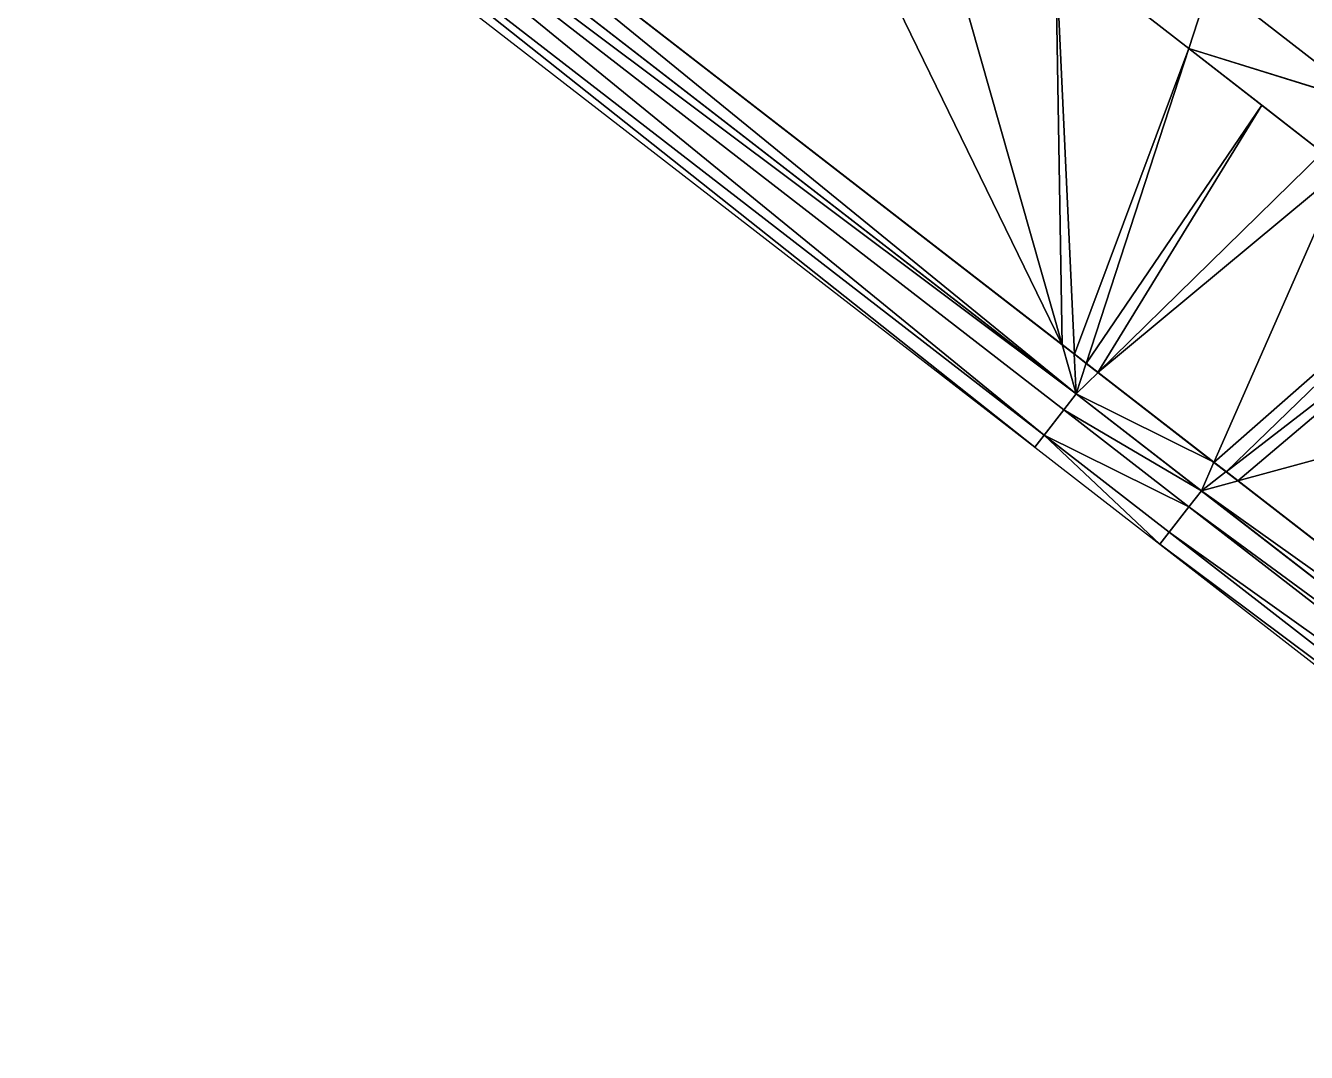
# Model space of a CAD drawing. Header units: metres. Extents: x 1634389 to 1634634, y 8249577 to 8249800.
# Drawn here: x 1634469.54 to 1634507.45, y 8249598.43 to 8249628.8 of the extents above; entities that cross this region are included whole.
import ezdxf

# ---------------------------------------------------------------- set-up
doc = ezdxf.new("R2010")
doc.units = ezdxf.units.M
doc.header["$LTSCALE"] = 2
doc.linetypes.add('CACHE2', pattern=[4.7625, 3.175, -1.5875])
for name, color, linetype in [('MNT-02-ACCES PIETON PRIVE-FF-35', 40, 'Continuous'), ('MNT-02-BASSIN-FF-30', 205, 'Continuous'), ('MNT-02-ESPACE VERT-FF-30', 221, 'Continuous'), ('MNT-02-ESPACE VERT-PRIVE-FF-30', 222, 'CACHE2')]:
    doc.layers.add(name, color=color, linetype=linetype)

msp = doc.modelspace()

# ---------------------------------------------------------------- linework, layer by layer
at = {"layer": 'MNT-02-ACCES PIETON PRIVE-FF-35', "linetype": 'ByBlock'}
for points in [[(1634500.022, 8249631.19, 98.655), (1634503.969, 8249628.124, 98.654), (1634504.625, 8249630.135, 98.73)], [(1634503.969, 8249628.124, 98.654), (1634509.36, 8249626.458, 98.73), (1634504.625, 8249630.135, 98.73)], [(1634509.36, 8249626.458, 98.73), (1634507.913, 8249629.476, 98.73), (1634504.625, 8249630.135, 98.73)], [(1634507.929, 8249625.049, 98.654), (1634509.362, 8249626.452, 98.73), (1634503.969, 8249628.124, 98.654)], [(1634509.36, 8249626.458, 98.73), (1634503.969, 8249628.124, 98.654), (1634509.362, 8249626.452, 98.73)]]:
    msp.add_3dface(points, dxfattribs=at)
at = {"layer": 'MNT-02-BASSIN-FF-30', "color": 1, "linetype": 'ByBlock'}
for points in [[(1634500.638, 8249617.913, 98.32), (1634470.774, 8249641.033, 98.52), (1634470.409, 8249640.558, 98.12)], [(1634469.819, 8249639.8, 98.12), (1634499.689, 8249616.687, 97.92), (1634470.409, 8249640.558, 98.12)], [(1634470.409, 8249640.558, 98.12), (1634499.689, 8249616.687, 97.92), (1634500.271, 8249617.438, 97.92)], [(1634500.638, 8249617.913, 98.32), (1634470.409, 8249640.558, 98.12), (1634500.271, 8249617.438, 97.92)], [(1634469.543, 8249639.445, 98.42), (1634499.414, 8249616.332, 98.22), (1634469.819, 8249639.8, 98.12)], [(1634469.819, 8249639.8, 98.12), (1634499.414, 8249616.332, 98.22), (1634499.689, 8249616.687, 97.92)], [(1634504.343, 8249615.044, 98.29), (1634500.638, 8249617.913, 98.32), (1634500.271, 8249617.438, 97.92)], [(1634500.271, 8249617.438, 97.92), (1634499.689, 8249616.687, 97.92), (1634503.976, 8249614.57, 97.89)], [(1634504.343, 8249615.044, 98.29), (1634500.271, 8249617.438, 97.92), (1634503.976, 8249614.57, 97.89)], [(1634499.414, 8249616.332, 98.22), (1634503.119, 8249613.463, 98.19), (1634499.689, 8249616.687, 97.92)], [(1634499.689, 8249616.687, 97.92), (1634503.395, 8249613.819, 97.89), (1634503.976, 8249614.57, 97.89)], [(1634499.689, 8249616.687, 97.92), (1634503.119, 8249613.463, 98.19), (1634503.395, 8249613.819, 97.89)], [(1634522.657, 8249600.866, 98.1), (1634504.343, 8249615.044, 98.29), (1634503.976, 8249614.57, 97.89)], [(1634503.395, 8249613.819, 97.89), (1634522.611, 8249600.142, 97.7), (1634503.976, 8249614.57, 97.89)], [(1634522.657, 8249600.866, 98.1), (1634503.976, 8249614.57, 97.89), (1634522.611, 8249600.142, 97.7)], [(1634503.119, 8249613.463, 98.19), (1634522.52, 8249598.973, 97.7), (1634503.395, 8249613.819, 97.89)], [(1634522.611, 8249600.142, 97.7), (1634503.395, 8249613.819, 97.89), (1634522.52, 8249598.973, 97.7)], [(1634503.119, 8249613.463, 98.19), (1634522.486, 8249598.43, 98), (1634522.52, 8249598.973, 97.7)]]:
    msp.add_3dface(points, dxfattribs=at)
at = {"layer": 'MNT-02-ESPACE VERT-FF-30', "linetype": 'ByBlock'}
for points in [[(1634470.773, 8249641.032, 98.519), (1634500.54, 8249617.987, 98.319), (1634470.774, 8249641.033, 98.52)], [(1634470.774, 8249641.033, 98.52), (1634500.638, 8249617.913, 98.32), (1634472.572, 8249640.777, 98.539)], [(1634500.54, 8249617.987, 98.319), (1634500.638, 8249617.913, 98.32), (1634470.774, 8249641.033, 98.52)], [(1634500.224, 8249619.37, 98.354), (1634472.572, 8249640.777, 98.539), (1634500.638, 8249617.913, 98.32)], [(1634500.583, 8249619.091, 98.354), (1634500.224, 8249619.37, 98.354), (1634500.638, 8249617.913, 98.32)], [(1634500.934, 8249618.82, 98.354), (1634500.583, 8249619.091, 98.354), (1634500.638, 8249617.913, 98.32)], [(1634501.286, 8249618.547, 98.354), (1634500.934, 8249618.82, 98.354), (1634500.638, 8249617.913, 98.32)], [(1634504.716, 8249615.891, 98.326), (1634501.286, 8249618.547, 98.354), (1634500.638, 8249617.913, 98.32)], [(1634500.54, 8249617.987, 98.319), (1634500.637, 8249617.911, 98.319), (1634500.638, 8249617.913, 98.32)], [(1634500.637, 8249617.911, 98.319), (1634504.33, 8249615.052, 98.289), (1634500.638, 8249617.913, 98.32)], [(1634504.33, 8249615.052, 98.289), (1634504.343, 8249615.044, 98.29), (1634500.638, 8249617.913, 98.32)], [(1634504.716, 8249615.891, 98.326), (1634500.638, 8249617.913, 98.32), (1634504.343, 8249615.044, 98.29)], [(1634505.079, 8249615.611, 98.315), (1634504.716, 8249615.891, 98.326), (1634504.343, 8249615.044, 98.29)], [(1634505.429, 8249615.339, 98.315), (1634505.079, 8249615.611, 98.315), (1634504.343, 8249615.044, 98.29)], [(1634505.429, 8249615.339, 98.315), (1634504.343, 8249615.044, 98.29), (1634522.381, 8249602.216, 98.139)], [(1634504.33, 8249615.052, 98.289), (1634504.342, 8249615.043, 98.289), (1634504.343, 8249615.044, 98.29)], [(1634504.342, 8249615.043, 98.289), (1634522.596, 8249600.911, 98.099), (1634504.343, 8249615.044, 98.29)], [(1634522.596, 8249600.911, 98.099), (1634522.657, 8249600.866, 98.1), (1634504.343, 8249615.044, 98.29)], [(1634522.381, 8249602.216, 98.139), (1634504.343, 8249615.044, 98.29), (1634522.657, 8249600.866, 98.1)]]:
    msp.add_3dface(points, dxfattribs=at)
at = {"layer": 'MNT-02-ESPACE VERT-PRIVE-FF-30', "linetype": 'ByBlock'}
for points in [[(1634472.57, 8249640.777, 98.539), (1634500.227, 8249619.359, 98.354), (1634491.075, 8249638.138, 98.737)], [(1634500.227, 8249619.359, 98.354), (1634495.962, 8249634.345, 98.705), (1634491.075, 8249638.138, 98.737)], [(1634500.227, 8249619.359, 98.354), (1634500.022, 8249631.195, 98.705), (1634495.962, 8249634.345, 98.705)], [(1634503.971, 8249628.131, 98.705), (1634500.022, 8249631.195, 98.705), (1634500.584, 8249619.082, 98.354)], [(1634500.227, 8249619.359, 98.354), (1634500.584, 8249619.082, 98.354), (1634500.022, 8249631.195, 98.705)], [(1634500.584, 8249619.082, 98.354), (1634500.932, 8249618.813, 98.354), (1634503.971, 8249628.131, 98.705)], [(1634506.134, 8249626.453, 98.705), (1634503.971, 8249628.131, 98.705), (1634500.932, 8249618.813, 98.354)], [(1634500.932, 8249618.813, 98.354), (1634501.281, 8249618.542, 98.354), (1634506.134, 8249626.453, 98.705)], [(1634501.281, 8249618.542, 98.354), (1634507.931, 8249625.051, 98.704), (1634506.134, 8249626.453, 98.705)], [(1634501.281, 8249618.542, 98.354), (1634508.539, 8249624.578, 98.699), (1634507.931, 8249625.051, 98.704)], [(1634501.281, 8249618.542, 98.354), (1634504.713, 8249615.884, 98.326), (1634508.539, 8249624.578, 98.699)], [(1634504.713, 8249615.884, 98.326), (1634511.762, 8249622.064, 98.594), (1634508.539, 8249624.578, 98.699)], [(1634504.713, 8249615.884, 98.326), (1634505.073, 8249615.606, 98.314), (1634511.762, 8249622.064, 98.594)], [(1634511.762, 8249622.064, 98.594), (1634505.073, 8249615.606, 98.314), (1634512.607, 8249621.408, 98.566)], [(1634505.42, 8249615.337, 98.314), (1634512.607, 8249621.408, 98.566), (1634505.073, 8249615.606, 98.314)], [(1634505.42, 8249615.337, 98.314), (1634516.536, 8249618.358, 98.566), (1634512.607, 8249621.408, 98.566)], [(1634505.42, 8249615.337, 98.314), (1634516.866, 8249606.473, 98.195), (1634516.536, 8249618.358, 98.566)]]:
    msp.add_3dface(points, dxfattribs=at)

doc.saveas('drawing.dxf')
